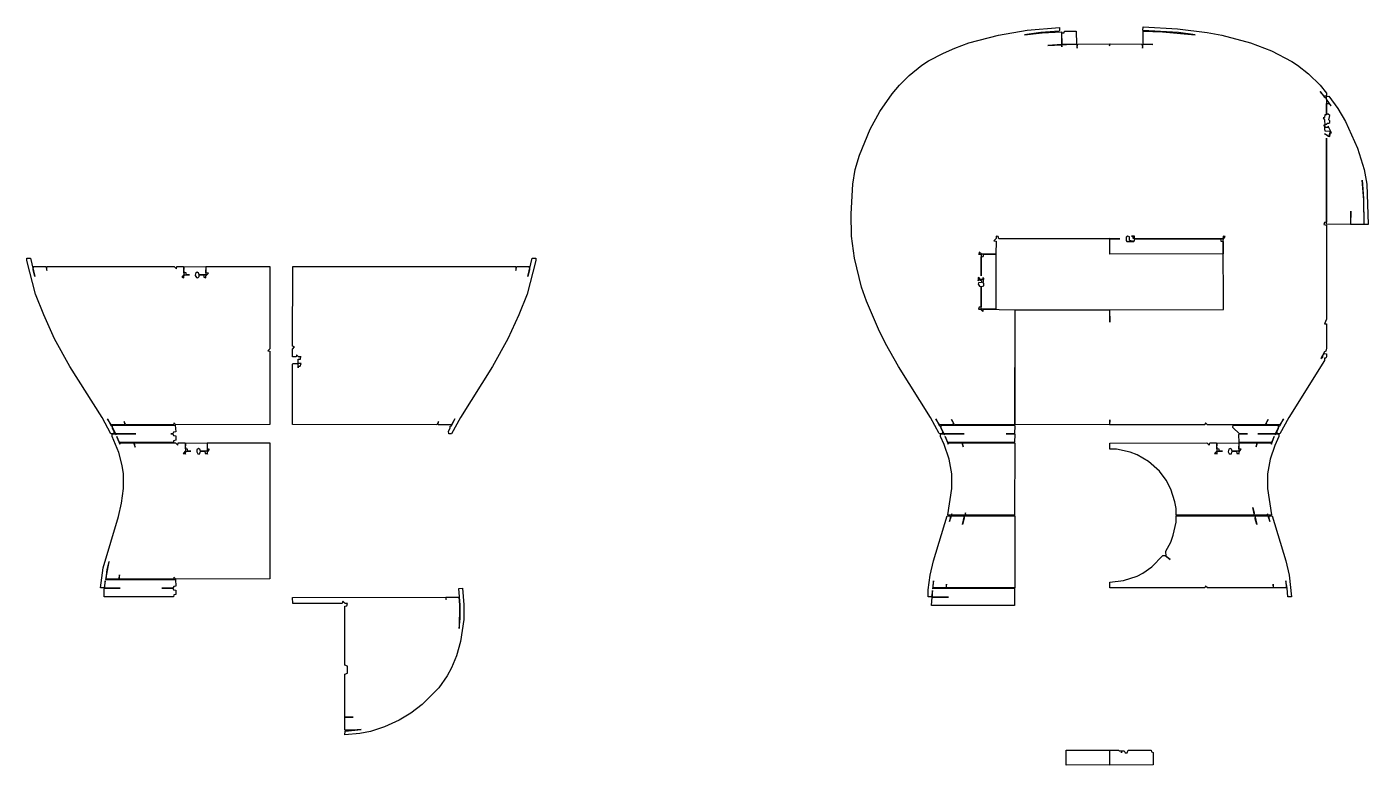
# Model space of a CAD drawing. Extents: x 125 to 734, y 95 to 997.
# Drawn here: x 125 to 734, y 662 to 997 of the extents above; entities that cross this region are included whole.
import ezdxf

# ---------------------------------------------------------------- set-up
doc = ezdxf.new("R2010")
doc.units = 0

msp = doc.modelspace()

# ---------------------------------------------------------------- linework, layer by layer
at = {"layer": 'CONTROL_CAVITY'}
for p, q in [((124.8, 892.3), (126.49, 892.3)), ((124.8, 891.2), (124.8, 892.3)), ((128.69, 875.88), (124.8, 891.2)), ((126.49, 892.3), (128.44, 883.84)), ((355.77, 891.2), (351.87, 875.88)), ((352.13, 883.84), (354.08, 892.3)), ((354.08, 892.3), (355.77, 892.3)), ((355.77, 892.3), (355.77, 891.2)), ((127.68, 887.05), (127.76, 888.41)), ((128.44, 883.84), (127.68, 887.05)), ((127.76, 888.41), (133.35, 888.41)), ((133.35, 888.41), (133.86, 886.71)), ((133.86, 886.71), (133.86, 888.41)), ((133.86, 888.41), (191.6, 888.41)), ((191.6, 888.41), (192.7, 887.39)), ((192.7, 887.39), (192.87, 888.41)), ((192.87, 888.41), (195.92, 888.41)), ((196.09, 884.6), (195.16, 883.58)), ((195.16, 883.58), (196.09, 883.33)), ((195.92, 888.41), (196.09, 884.6)), ((196.09, 885.61), (196.26, 888.32)), ((197.1, 885.53), (196.09, 885.61)), ((196.09, 884.26), (196.43, 884.6)), ((196.09, 883.33), (196.09, 884.26)), ((196.26, 888.32), (205.99, 888.41)), ((196.43, 884.6), (198.63, 884.6)), ((197.27, 884.6), (197.1, 885.53)), ((198.63, 884.6), (197.27, 884.6)), ((201.42, 885.27), (201.25, 884.43)), ((201.25, 884.43), (201.76, 883.41)), ((202.1, 885.87), (201.42, 885.27)), ((201.76, 883.41), (202.44, 883.33)), ((202.78, 885.53), (202.1, 885.87)), ((202.44, 883.33), (202.95, 883.84)), ((203.03, 884.6), (202.78, 885.53)), ((202.95, 883.84), (203.03, 884.6)), ((205.99, 884.6), (203.03, 884.6)), ((203.03, 884.6), (205.06, 884.6)), ((205.06, 884.6), (205.15, 883.58)), ((205.15, 883.58), (206.08, 883.33)), ((205.99, 888.41), (205.99, 884.6)), ((206.08, 885.61), (206.25, 888.41)), ((207.18, 885.36), (206.08, 885.61)), ((206.08, 884.26), (207.18, 885.36)), ((206.08, 883.33), (206.08, 884.26)), ((206.25, 888.41), (235.03, 888.41)), ((235.03, 888.41), (235.12, 851.15)), ((245.36, 852.25), (245.53, 888.41)), ((245.53, 888.41), (346.71, 888.41)), ((346.71, 888.41), (346.71, 886.71)), ((346.71, 886.71), (347.22, 888.41)), ((347.22, 888.41), (352.81, 888.41)), ((352.89, 887.05), (352.13, 883.84)), ((352.81, 888.41), (352.89, 887.05)), ((132.5, 866.48), (128.69, 875.88)), ((351.87, 875.88), (348.06, 866.48)), ((137.41, 855.64), (132.5, 866.48)), ((348.06, 866.48), (343.15, 855.64)), ((144.36, 843.03), (137.41, 855.64)), ((343.15, 855.64), (336.21, 843.03)), ((235.12, 851.15), (234.19, 850.22)), ((234.19, 850.22), (235.12, 849.97)), ((235.12, 849.97), (235.12, 816.69)), ((246.3, 852), (245.36, 852.25)), ((245.36, 850.98), (246.3, 852)), ((245.36, 847.51), (245.36, 850.98)), ((246.97, 847.43), (245.36, 847.51)), ((247.23, 848.44), (246.97, 847.43)), ((248.16, 847.43), (247.23, 848.44)), ((247.99, 846.33), (249, 846.41)), ((247.99, 844.72), (247.99, 846.33)), ((249.26, 847.43), (248.16, 847.43)), ((249, 847.34), (249.26, 847.43)), ((249, 846.41), (249, 847.34)), ((158.92, 820), (144.36, 843.03)), ((245.36, 844.13), (245.53, 844.38)), ((245.36, 816.69), (245.36, 844.13)), ((245.53, 844.38), (247.82, 844.38)), ((247.82, 844.38), (247.99, 842.43)), ((248.24, 844.38), (247.99, 844.72)), ((247.99, 843.2), (248.92, 843.28)), ((247.99, 842.43), (247.99, 843.2)), ((249.26, 844.38), (248.24, 844.38)), ((248.92, 843.28), (249.26, 844.38)), ((336.21, 843.03), (321.65, 820)), ((162.98, 812.55), (158.92, 820)), ((163.07, 816.61), (161.46, 819.32)), ((161.46, 819.32), (163.07, 816.1)), ((169.08, 816.61), (163.07, 816.61)), ((163.07, 816.1), (163.58, 815.93)), ((163.58, 815.93), (163.58, 815.17)), ((169.76, 816.61), (168.99, 818.05)), ((168.99, 818.05), (169.08, 816.61)), ((191.35, 816.61), (169.76, 816.61)), ((191.52, 817.46), (191.35, 816.61)), ((192.45, 816.61), (191.52, 817.46)), ((235.12, 816.69), (192.45, 816.61)), ((310.81, 816.61), (245.36, 816.69)), ((311.57, 818.05), (310.81, 816.61)), ((311.49, 816.61), (311.57, 818.05)), ((317.5, 816.61), (311.49, 816.61)), ((316.99, 815.93), (317.5, 816.1)), ((316.99, 815.17), (316.99, 815.93)), ((317.5, 816.1), (319.11, 819.32)), ((319.11, 819.32), (317.5, 816.61)), ((321.65, 820), (317.58, 812.55)), ((164.25, 812.55), (162.98, 812.55)), ((163.58, 815.17), (164.34, 813.73)), ((164.34, 813.73), (164.25, 812.55)), ((316.23, 813.73), (316.99, 815.17)), ((316.31, 812.55), (316.23, 813.73)), ((317.58, 812.55), (316.31, 812.55))]:
    msp.add_line(p, q, dxfattribs=at)
at = {"layer": 'JACK_ROUTE'}
for p, q in [((539.67, 815.34), (539.75, 816.44)), ((539.75, 816.44), (573.19, 816.36)), ((573.19, 816.36), (573.11, 812.55)), ((539.5, 812.38), (540.94, 812.46)), ((539.5, 811.36), (539.5, 812.38)), ((541.19, 807.72), (539.5, 811.36)), ((541.19, 812.55), (539.67, 815.34)), ((540.94, 812.46), (541.27, 812.04)), ((550.25, 812.55), (541.19, 812.55)), ((541.27, 812.04), (541.36, 812.46)), ((541.36, 812.46), (550.25, 812.55)), ((542.8, 808.57), (541.53, 811.28)), ((541.53, 811.28), (542.97, 807.89)), ((573.11, 812.55), (569.21, 812.55)), ((569.21, 812.55), (573.19, 812.38)), ((573.19, 812.38), (573.11, 808.57)), ((543.39, 801.03), (541.19, 807.72)), ((573.11, 808.57), (542.8, 808.57)), ((542.97, 807.89), (543.14, 808.4)), ((543.14, 808.4), (549.15, 808.4)), ((549.15, 808.4), (549.74, 806.7)), ((549.74, 806.7), (549.66, 808.4)), ((549.66, 808.4), (573.19, 808.31)), ((573.19, 808.31), (573.11, 775.63)), ((544.58, 794.34), (543.39, 801.03)), ((544.66, 787.74), (544.58, 794.34)), ((542.8, 775.72), (544.66, 787.74)), ((536.28, 754.97), (542.46, 775.38)), ((542.46, 775.38), (543.98, 775.29)), ((544.24, 775.63), (542.8, 775.72)), ((543.56, 772.67), (544.49, 775.38)), ((543.98, 775.29), (543.56, 772.67)), ((544.58, 776.22), (544.24, 775.63)), ((544.49, 775.38), (550.16, 775.38)), ((544.66, 775.63), (544.58, 776.22)), ((550.5, 775.63), (544.66, 775.63)), ((549.49, 771.31), (550.42, 775.38)), ((550.25, 774.19), (549.49, 771.31)), ((550.16, 775.38), (550.25, 774.19)), ((550.42, 775.38), (573.19, 775.29)), ((550.84, 776.73), (550.5, 775.63)), ((550.93, 775.63), (550.84, 776.73)), ((573.11, 775.63), (550.93, 775.63)), ((573.19, 775.29), (573.19, 742.7)), ((534.84, 748.37), (536.28, 754.97)), ((533.91, 741.68), (534.84, 748.37)), ((536.28, 745.83), (535.86, 742.19)), ((536.19, 742.61), (536.28, 745.83)), ((542.12, 744.3), (541.87, 742.61)), ((542.12, 742.61), (542.12, 744.3)), ((573.19, 742.7), (542.12, 742.61)), ((533.82, 738.63), (533.91, 741.68)), ((535.43, 738.63), (533.82, 738.63)), ((535.35, 734.65), (535.69, 738.46)), ((535.77, 741.43), (535.43, 738.63)), ((535.69, 738.46), (543.14, 738.46)), ((535.77, 738.55), (535.77, 741.43)), ((543.14, 738.46), (535.77, 738.55)), ((535.86, 742.19), (536.11, 742.44)), ((536.11, 742.44), (573.11, 742.44)), ((541.87, 742.61), (536.19, 742.61)), ((573.11, 742.44), (573.11, 734.57)), ((573.11, 734.57), (535.35, 734.65))]:
    msp.add_line(p, q, dxfattribs=at)
at = {"layer": 'NECK_POCKET'}
for p, q in [((163.66, 816.36), (192.19, 816.44)), ((163.66, 815.34), (163.66, 816.36)), ((192.19, 816.44), (192.36, 813.39)), ((163.49, 812.38), (164.93, 812.46)), ((163.49, 811.36), (163.49, 812.38)), ((166.54, 803.99), (163.49, 811.36)), ((165.18, 812.55), (163.66, 815.34)), ((164.93, 812.46), (165.27, 812.04)), ((174.24, 812.46), (165.18, 812.55)), ((165.27, 812.04), (165.35, 812.46)), ((165.35, 812.46), (174.24, 812.46)), ((165.69, 811.28), (165.61, 811.02)), ((165.61, 811.02), (166.96, 807.89)), ((166.88, 808.57), (165.69, 811.28)), ((191.01, 812.55), (190.08, 812.55)), ((190.08, 812.55), (191.01, 812.46)), ((191.43, 813.22), (191.01, 812.55)), ((191.01, 812.46), (191.43, 811.7)), ((192.36, 813.39), (191.43, 813.22)), ((191.43, 811.7), (192.36, 811.61)), ((192.36, 811.61), (192.36, 809.58)), ((168.06, 798.15), (166.54, 803.99)), ((191.35, 808.57), (166.88, 808.57)), ((166.96, 807.89), (167.13, 808.4)), ((167.13, 808.4), (173.23, 808.4)), ((173.23, 808.4), (173.91, 806.45)), ((173.91, 806.45), (173.74, 808.4)), ((173.74, 808.4), (192.28, 808.4)), ((191.43, 809.41), (191.35, 808.57)), ((192.36, 809.58), (191.43, 809.41)), ((192.28, 808.4), (193.29, 807.38)), ((193.29, 807.38), (193.55, 808.4)), ((193.55, 808.4), (196.6, 808.4)), ((196.77, 804.76), (195.75, 803.66)), ((195.75, 803.66), (196.68, 803.57)), ((196.6, 808.4), (196.77, 804.76)), ((196.68, 803.57), (196.77, 803.32)), ((196.77, 805.69), (196.93, 808.31)), ((197.7, 805.6), (196.77, 805.69)), ((196.77, 803.32), (197.02, 804.59)), ((196.93, 808.31), (206.67, 808.4)), ((197.02, 804.59), (199.22, 804.59)), ((197.87, 804.59), (197.7, 805.6)), ((199.22, 804.59), (197.87, 804.59)), ((202.01, 805.26), (201.93, 804.42)), ((201.93, 804.42), (202.35, 803.4)), ((202.69, 805.86), (202.01, 805.26)), ((203.37, 805.52), (202.69, 805.86)), ((203.03, 803.32), (203.54, 803.83)), ((203.62, 804.59), (203.37, 805.52)), ((203.54, 803.83), (203.62, 804.59)), ((206.59, 804.59), (203.62, 804.59)), ((203.62, 804.59), (205.66, 804.59)), ((205.66, 804.59), (205.74, 803.66)), ((205.74, 803.66), (206.67, 803.57)), ((206.67, 808.4), (206.59, 804.59)), ((206.67, 803.57), (206.76, 803.32)), ((206.76, 805.69), (206.84, 808.4)), ((207.77, 805.43), (206.76, 805.69)), ((206.76, 804.33), (207.77, 805.43)), ((206.76, 803.32), (206.76, 804.33)), ((206.84, 808.4), (235.03, 808.4)), ((235.03, 808.4), (235.12, 746.68)), ((168.66, 794.34), (168.06, 798.15)), ((202.35, 803.4), (203.03, 803.32)), ((168.74, 787.74), (168.66, 794.34)), ((167.81, 781.05), (168.74, 787.74)), ((166.37, 775.04), (167.81, 781.05)), ((159.51, 751.67), (166.37, 775.04)), ((158.16, 742.61), (159.51, 751.67)), ((162.05, 754.63), (160.44, 746.42)), ((160.87, 746.59), (161.21, 750.99)), ((161.21, 750.99), (162.22, 754.46)), ((162.22, 754.46), (162.05, 754.63)), ((160.36, 745.83), (159.85, 742.61)), ((160.27, 742.53), (160.36, 745.83)), ((160.44, 746.42), (192.28, 746.42)), ((166.45, 746.59), (160.87, 746.59)), ((166.88, 748.54), (166.45, 746.59)), ((166.79, 746.59), (166.88, 748.54)), ((191.35, 746.59), (166.79, 746.59)), ((191.52, 743.29), (191.01, 742.53)), ((191.52, 747.52), (191.35, 746.59)), ((192.45, 746.59), (191.52, 747.52)), ((192.36, 743.46), (191.52, 743.29)), ((192.28, 746.42), (192.36, 743.46)), ((235.12, 746.68), (192.45, 746.59)), ((159.85, 742.61), (158.16, 742.61)), ((159.85, 742.1), (160.1, 742.44)), ((159.85, 738.63), (159.85, 742.1)), ((191.35, 738.63), (159.85, 738.63)), ((160.1, 742.44), (167.13, 742.44)), ((167.13, 742.44), (160.27, 742.53)), ((191.01, 742.53), (186.1, 742.44)), ((186.1, 742.44), (191.01, 742.44)), ((191.01, 742.44), (191.43, 741.68)), ((191.52, 739.48), (191.35, 738.63)), ((191.43, 741.68), (192.36, 741.6)), ((192.36, 739.56), (191.52, 739.48)), ((192.36, 741.6), (192.36, 739.56)), ((245.36, 738.29), (314.88, 738.46)), ((245.45, 735.58), (245.36, 738.29)), ((314.88, 738.46), (315.04, 737.28)), ((315.04, 737.28), (315.13, 738.46)), ((315.13, 738.46), (320.8, 738.46)), ((320.8, 738.46), (321.23, 734.82)), ((320.89, 742.36), (322.5, 742.44)), ((321.39, 734.82), (320.89, 742.36)), ((322.5, 742.44), (323.17, 734.91)), ((267.97, 735.5), (245.45, 735.58)), ((268.22, 736.52), (267.97, 735.5)), ((269.24, 735.5), (268.22, 736.52)), ((269.07, 734.4), (270, 734.48)), ((269.07, 707.56), (269.07, 734.4)), ((270.26, 735.5), (269.24, 735.5)), ((270, 734.48), (270.26, 735.5)), ((321.23, 734.82), (320.97, 724.24)), ((321.39, 728.73), (321.39, 734.82)), ((323.17, 734.91), (323.17, 728.22)), ((320.97, 724.24), (321.39, 728.73)), ((323.17, 728.22), (321.65, 718.23)), ((321.65, 718.23), (319.79, 711.79)), ((270.26, 707.05), (269.07, 707.56)), ((270.26, 703.92), (270.26, 707.05)), ((317.58, 706.29), (315.64, 702.73)), ((319.79, 711.79), (317.58, 706.29)), ((269.07, 703.5), (270.26, 703.92)), ((269.07, 683.94), (269.07, 703.5)), ((315.64, 702.73), (311.74, 697.31)), ((311.74, 697.31), (304.29, 689.78)), ((304.29, 689.78), (299.04, 685.72)), ((269.07, 683.77), (272.88, 684.02)), ((272.88, 684.02), (269.07, 683.94)), ((269.07, 678.01), (269.07, 683.77)), ((293.79, 682.58), (287.19, 679.62)), ((299.04, 685.72), (293.79, 682.58)), ((272.8, 678.01), (269.07, 678.01)), ((269.16, 675.98), (269.24, 677.67)), ((275.93, 676.49), (269.16, 675.98)), ((269.24, 677.67), (276.52, 678.43)), ((276.52, 678.43), (272.8, 678.01)), ((280.75, 677.5), (275.93, 676.49)), ((287.19, 679.62), (280.75, 677.5))]:
    msp.add_line(p, q, dxfattribs=at)
at = {"layer": 'PICKGUARD'}
for p, q in [((552.37, 989.92), (565.83, 993.48)), ((565.83, 993.48), (578.78, 995.68)), ((584.96, 994.58), (577.51, 993.56)), ((577.51, 993.56), (585.64, 994.49)), ((578.78, 995.68), (593.43, 996.87)), ((593.26, 995.17), (584.96, 994.58)), ((585.64, 994.49), (594.44, 995)), ((593.51, 995.6), (593.26, 995.17)), ((593.43, 996.87), (593.51, 995.6)), ((594.44, 995), (594.53, 989.16)), ((594.53, 994.41), (595.55, 994.49)), ((594.53, 989.25), (594.53, 994.41)), ((595.55, 994.49), (595.71, 995.17)), ((595.71, 995.17), (601.05, 995.26)), ((601.05, 995.26), (601.13, 989.41)), ((631.27, 995.51), (631.44, 997.2)), ((647.53, 994.58), (631.27, 995.51)), ((631.44, 997.2), (647.02, 996.36)), ((631.44, 989.41), (631.44, 995.26)), ((631.44, 995.26), (640.16, 995)), ((640.16, 995), (654.98, 993.56)), ((647.02, 996.36), (660.48, 994.66)), ((654.98, 993.56), (647.53, 994.58)), ((660.48, 994.66), (667.09, 993.39)), ((667.09, 993.39), (680.13, 989.92)), ((540.77, 985.27), (546.02, 987.55)), ((546.02, 987.55), (552.37, 989.92)), ((594.53, 989.16), (588.18, 988.74)), ((588.18, 988.74), (594.44, 989.08)), ((594.44, 989.08), (594.53, 988.14)), ((596.48, 989.16), (594.53, 989.25)), ((594.53, 988.14), (594.61, 989.16)), ((594.61, 989.16), (596.48, 989.16)), ((601.13, 989.41), (596.65, 989.25)), ((596.65, 989.25), (601.22, 989.33)), ((601.22, 989.33), (601.47, 987.47)), ((601.47, 987.47), (601.56, 989.25)), ((601.56, 989.25), (601.9, 989.41)), ((601.9, 989.41), (616.12, 989.5)), ((616.12, 989.5), (616.2, 988.57)), ((616.2, 988.57), (616.46, 989.5)), ((616.46, 989.5), (630.68, 989.41)), ((630.68, 989.41), (631.02, 989.25)), ((631.02, 989.25), (631.11, 987.47)), ((631.11, 987.47), (631.44, 989.33)), ((635.85, 989.25), (631.44, 989.41)), ((631.44, 989.33), (635.85, 989.25)), ((680.13, 989.92), (689.61, 986.28)), ((689.61, 986.28), (698.84, 981.46)), ((530.94, 979.76), (534.08, 981.71)), ((534.08, 981.71), (540.77, 985.27)), ((698.84, 981.46), (701.55, 979.76)), ((520.78, 970.7), (525.19, 975.19)), ((525.19, 975.19), (530.94, 979.76)), ((701.55, 979.76), (706.54, 975.87)), ((706.54, 975.87), (711.79, 970.7)), ((517.57, 966.81), (520.78, 970.7)), ((711.79, 970.7), (714.67, 967.15)), ((511.89, 958.77), (517.57, 966.81)), ((713.57, 965.71), (711.71, 967.82)), ((711.71, 967.82), (713.57, 965.37)), ((714.67, 965.79), (713.57, 965.71)), ((713.57, 965.37), (714.5, 964.86)), ((714.5, 964.86), (714.67, 964.01)), ((714.67, 967.15), (714.67, 965.79)), ((714.67, 965.62), (715.77, 965.71)), ((714.67, 964.35), (714.67, 965.62)), ((716.7, 961.31), (714.67, 964.35)), ((714.67, 964.01), (714.67, 957.33)), ((714.67, 962.41), (715.77, 962.49)), ((714.67, 957.58), (714.67, 962.41)), ((715.77, 965.71), (719.75, 960.12)), ((715.77, 962.49), (716.7, 961.31)), ((507.58, 950.72), (511.89, 958.77)), ((713.66, 956.06), (713.06, 955.97)), ((713.06, 955.97), (713.66, 955.04)), ((713.82, 957.24), (713.66, 956.06)), ((714.67, 957.33), (713.82, 957.24)), ((715.43, 957.5), (714.67, 957.58)), ((716.11, 956.99), (715.43, 957.5)), ((715.77, 954.96), (716.11, 956.99)), ((719.75, 960.12), (723.22, 954.28)), ((502.67, 938.95), (507.58, 950.72)), ((713.91, 952.58), (713.23, 952.5)), ((713.23, 952.5), (713.91, 952.25)), ((713.66, 955.04), (713.91, 952.58)), ((713.91, 952.25), (713.66, 950.72)), ((713.66, 950.72), (713.91, 950.04)), ((713.91, 952.92), (714.84, 953.01)), ((713.91, 951.57), (713.91, 952.92)), ((715.35, 951.48), (713.91, 951.57)), ((713.91, 950.04), (716.11, 949.79)), ((714.84, 953.01), (714.93, 953.43)), ((714.93, 953.43), (715.69, 953.43)), ((715.43, 952.16), (715.35, 951.48)), ((716.96, 949.03), (715.43, 952.16)), ((715.69, 953.43), (716.11, 953.77)), ((716.11, 954.62), (715.77, 954.96)), ((716.11, 953.77), (716.11, 954.62)), ((716.11, 949.79), (716.11, 948.01)), ((723.22, 954.28), (728.73, 942.17)), ((715.01, 947.93), (713.74, 948.61)), ((713.74, 948.61), (715.09, 947.93)), ((714.67, 907.63), (714.67, 946.74)), ((714.67, 946.74), (714.67, 908.56)), ((716.11, 948.01), (715.01, 947.93)), ((715.09, 947.93), (715.18, 947.59)), ((715.18, 947.59), (716.11, 947.42)), ((716.11, 948.94), (716.96, 949.03)), ((716.11, 947.42), (716.11, 948.94)), ((500.8, 932.52), (502.67, 938.95)), ((728.73, 942.17), (731.69, 932.52)), ((499.7, 925.83), (500.8, 932.52)), ((731.69, 932.52), (732.87, 925.83)), ((498.94, 912.37), (499.7, 925.83)), ((731.6, 918.55), (730.76, 927.61)), ((730.76, 927.61), (731.44, 919.31)), ((732.87, 925.83), (733.55, 907.54)), ((731.44, 919.31), (731.6, 907.54)), ((725.68, 913.55), (725.59, 907.46)), ((725.68, 907.54), (725.68, 913.55)), ((731.77, 907.54), (731.6, 918.55)), ((499.03, 902.29), (498.94, 912.37)), ((713.74, 908.47), (713.49, 907.46)), ((713.49, 907.46), (714.67, 907.2)), ((714.67, 908.56), (713.74, 908.47)), ((725.59, 907.46), (714.67, 907.63)), ((714.67, 907.2), (714.67, 864.62)), ((731.6, 907.54), (725.68, 907.54)), ((733.55, 907.54), (731.77, 907.54)), ((500.46, 892.3), (499.03, 902.29)), ((564.73, 901.19), (563.71, 900.09)), ((565.66, 902.04), (564.73, 902.21)), ((564.73, 902.21), (564.73, 901.19)), ((565.91, 901.02), (565.66, 902.04)), ((616.12, 901.02), (565.91, 901.02)), ((616.29, 901.36), (616.12, 901.02)), ((616.37, 901.02), (616.29, 901.36)), ((616.29, 900.94), (620.86, 901.02)), ((620.86, 901.02), (616.37, 901.02)), ((624.5, 902.29), (623.65, 901.78)), ((623.65, 901.78), (623.65, 900.26)), ((625.18, 901.87), (624.5, 902.29)), ((625.26, 900.18), (625.18, 901.87)), ((627.46, 902.29), (626.19, 902.29)), ((626.19, 902.29), (626.7, 902.29)), ((626.7, 902.29), (626.79, 901.36)), ((626.79, 901.36), (627.46, 901.11)), ((627.46, 901.11), (627.21, 899.84)), ((627.55, 901.02), (627.46, 902.29)), ((667.6, 901.02), (627.55, 901.02)), ((627.55, 900.18), (627.63, 901.02)), ((627.63, 901.02), (666.67, 901.02)), ((666.67, 901.02), (666.75, 900.01)), ((667.68, 902.21), (667.6, 901.02)), ((668.7, 902.04), (667.68, 902.21)), ((667.68, 900.68), (668.7, 902.04)), ((558.04, 894), (556.94, 894.93)), ((556.94, 894.93), (556.94, 894.08)), ((563.71, 900.09), (564.73, 899.92)), ((564.73, 899.92), (564.64, 894)), ((616.37, 894.08), (616.29, 900.94)), ((623.65, 900.26), (623.99, 899.84)), ((623.99, 899.84), (627.21, 899.84)), ((627.21, 899.84), (625.26, 900.18)), ((627.21, 899.84), (627.55, 900.18)), ((666.75, 900.01), (667.68, 899.84)), ((667.85, 868.93), (667.68, 900.68)), ((667.68, 899.84), (667.68, 894.16)), ((503.68, 879.09), (500.46, 892.3)), ((556.94, 894.08), (556.68, 894)), ((556.68, 894), (557.87, 893.83)), ((557.87, 893.83), (557.87, 884.17)), ((557.87, 892.89), (558.88, 892.98)), ((557.87, 884.17), (557.87, 892.89)), ((564.64, 894), (558.04, 894)), ((558.88, 892.98), (559.05, 894)), ((559.05, 894), (564.64, 893.91)), ((564.64, 893.91), (564.64, 869.1)), ((667.68, 894.16), (616.37, 894.08)), ((557.02, 883.33), (556.6, 883.41)), ((556.6, 883.41), (556.6, 881.89)), ((557.53, 882.57), (557.02, 883.33)), ((558.63, 883.41), (558.55, 882.57)), ((559.14, 882.99), (558.63, 883.41)), ((558.88, 880.96), (559.14, 882.99)), ((505.88, 872.74), (503.68, 879.09)), ((556.6, 881.89), (556.68, 882.4)), ((556.77, 881.04), (556.6, 880.45)), ((556.6, 880.45), (557.11, 879.52)), ((556.68, 882.4), (558.04, 882.14)), ((558.04, 881.13), (556.77, 881.04)), ((557.11, 879.52), (557.87, 879.43)), ((558.55, 882.57), (557.53, 882.57)), ((557.87, 879.43), (559.14, 879.69)), ((557.95, 869.1), (557.87, 879.43)), ((557.87, 879.43), (557.87, 870.12)), ((558.04, 882.14), (558.04, 881.13)), ((559.14, 880.87), (558.88, 880.96)), ((559.14, 879.69), (559.14, 880.87)), ((511.3, 859.96), (505.88, 872.74)), ((557.02, 870.03), (556.68, 869.02)), ((556.68, 869.02), (557.61, 869.02)), ((557.87, 870.12), (557.02, 870.03)), ((557.61, 869.02), (558.72, 868)), ((564.64, 869.1), (557.95, 869.1)), ((558.72, 868), (558.97, 869.02)), ((558.97, 869.02), (573.19, 868.76)), ((573.19, 816.69), (573.28, 868.85)), ((573.19, 868.76), (573.19, 816.69)), ((573.28, 868.85), (616.12, 868.85)), ((616.12, 868.85), (616.29, 863.18)), ((616.29, 863.18), (616.37, 868.85)), ((616.37, 868.85), (667.85, 868.93)), ((714.67, 864.62), (713.66, 862.5)), ((514.52, 853.44), (511.3, 859.96)), ((713.66, 862.5), (714.67, 862.41)), ((714.67, 862.41), (714.67, 851.41)), ((520.36, 843.03), (514.52, 853.44)), ((713.74, 849.71), (712.13, 846.75)), ((712.13, 846.75), (712.98, 847.34)), ((712.98, 848.02), (713.57, 848.95)), ((712.98, 847.34), (712.98, 848.02)), ((713.57, 848.95), (714.67, 848.87)), ((714.33, 849.97), (713.74, 849.71)), ((714.33, 846.92), (713.74, 846.92)), ((713.74, 846.92), (713.74, 845.82)), ((714.67, 851.41), (714.33, 849.97)), ((714.67, 847.43), (714.33, 846.92)), ((714.67, 848.87), (714.67, 847.43)), ((534.92, 820), (520.36, 843.03)), ((713.74, 845.82), (697.57, 820)), ((538.9, 812.63), (534.92, 820)), ((539.07, 816.61), (537.38, 819.32)), ((537.38, 819.32), (539.07, 816.1)), ((545.08, 816.61), (539.07, 816.61)), ((539.07, 816.1), (539.58, 815.93)), ((539.58, 815.93), (539.58, 815.17)), ((545.76, 816.61), (544.49, 818.98)), ((544.49, 818.98), (545.17, 817.71)), ((545.17, 817.71), (545.08, 816.61)), ((573.19, 816.69), (545.76, 816.61)), ((616.12, 816.61), (573.19, 816.69)), ((616.29, 818.81), (616.12, 816.61)), ((616.37, 816.61), (616.29, 818.81)), ((659.47, 816.61), (616.37, 816.61)), ((659.72, 817.46), (659.47, 816.61)), ((660.57, 816.61), (659.72, 817.46)), ((686.82, 816.61), (660.57, 816.61)), ((688.09, 818.98), (686.82, 816.61)), ((687.41, 817.71), (688.09, 818.98)), ((687.49, 816.61), (687.41, 817.71)), ((693.42, 816.61), (687.49, 816.61)), ((692.91, 815.93), (693.5, 816.19)), ((692.91, 815.09), (692.91, 815.93)), ((695.11, 819.32), (693.42, 816.61)), ((697.57, 820), (693.5, 812.55)), ((693.5, 816.19), (695.11, 819.32)), ((540.26, 812.55), (538.9, 812.63)), ((539.58, 815.17), (540.34, 813.73)), ((540.34, 813.73), (540.26, 812.55)), ((692.23, 813.73), (692.91, 815.09)), ((692.32, 812.55), (692.23, 813.73)), ((693.5, 812.55), (692.32, 812.55))]:
    msp.add_line(p, q, dxfattribs=at)
at = {"layer": 'PICKUP_ROUTE'}
for p, q in [((672.17, 815.34), (672.25, 816.44)), ((672.25, 816.44), (692.74, 816.44)), ((692.74, 816.44), (692.83, 815.34)), ((675.13, 812.55), (672.17, 815.34)), ((674.88, 812.21), (675.13, 812.46)), ((674.96, 808.57), (674.88, 812.21)), ((675.13, 812.46), (678.86, 812.55)), ((678.86, 812.55), (675.13, 812.55)), ((691.39, 812.55), (683.51, 812.55)), ((683.51, 812.55), (691.22, 812.46)), ((689.61, 807.89), (690.96, 811.28)), ((690.96, 811.28), (689.69, 808.57)), ((691.22, 812.46), (691.3, 812.04)), ((693, 811.36), (691.22, 807.3)), ((691.3, 812.04), (691.64, 812.46)), ((692.83, 815.34), (691.39, 812.55)), ((691.64, 812.46), (693, 812.38)), ((693, 812.38), (693, 811.36)), ((616.29, 808.31), (660.4, 808.4)), ((616.37, 805.6), (616.29, 808.31)), ((619.34, 805.52), (616.37, 805.6)), ((625.52, 804.25), (619.34, 805.52)), ((628.65, 802.98), (625.52, 804.25)), ((660.4, 808.4), (661.42, 807.38)), ((661.42, 807.38), (661.67, 808.4)), ((661.67, 808.4), (664.72, 808.4)), ((664.89, 804.67), (663.87, 803.66)), ((663.87, 803.66), (664.8, 803.57)), ((664.72, 808.4), (664.89, 804.67)), ((664.8, 803.57), (664.89, 803.32)), ((664.89, 805.69), (665.06, 808.31)), ((665.9, 805.52), (664.89, 805.69)), ((664.89, 803.32), (665.14, 804.59)), ((665.06, 808.31), (674.79, 808.4)), ((665.14, 804.59), (667.43, 804.59)), ((665.99, 804.59), (665.9, 805.52)), ((667.43, 804.59), (665.99, 804.59)), ((670.39, 805.6), (670.05, 804.42)), ((670.05, 804.42), (670.48, 803.4)), ((670.9, 805.86), (670.39, 805.6)), ((671.49, 805.6), (670.9, 805.86)), ((671.83, 804.59), (671.49, 805.6)), ((671.49, 803.49), (671.83, 804.59)), ((674.79, 804.59), (671.83, 804.59)), ((671.83, 804.59), (673.86, 804.59)), ((673.86, 804.59), (673.95, 803.66)), ((673.95, 803.66), (674.79, 803.57)), ((674.79, 808.4), (674.79, 804.59)), ((674.79, 803.57), (674.88, 803.32)), ((674.88, 805.69), (675.05, 808.4)), ((675.98, 805.52), (674.88, 805.69)), ((674.88, 803.32), (674.96, 804.42)), ((689.69, 808.57), (674.96, 808.57)), ((674.96, 804.42), (675.98, 805.52)), ((675.05, 808.4), (682.84, 808.4)), ((682.84, 808.4), (682.75, 806.7)), ((682.75, 806.7), (683.34, 808.4)), ((683.34, 808.4), (689.44, 808.4)), ((691.22, 807.3), (689.1, 801.03)), ((689.44, 808.4), (689.61, 807.89)), ((633.9, 799.93), (628.65, 802.98)), ((638.81, 795.53), (633.9, 799.93)), ((670.48, 803.4), (671.49, 803.49)), ((689.1, 801.03), (687.92, 794.34)), ((641.86, 791.46), (638.81, 795.53)), ((643.97, 787.48), (641.86, 791.46)), ((687.92, 794.34), (687.83, 787.74)), ((645.84, 781.64), (643.97, 787.48)), ((687.83, 787.74), (689.69, 775.72)), ((646.35, 778.59), (645.84, 781.64)), ((646.43, 775.63), (646.35, 778.59)), ((646.35, 772.41), (646.43, 775.38)), ((681.65, 775.63), (646.43, 775.63)), ((646.43, 775.38), (682.16, 775.38)), ((681.99, 775.63), (681.23, 779.1)), ((681.23, 779.1), (681.74, 776.73)), ((681.74, 776.73), (681.65, 775.63)), ((687.83, 775.63), (681.99, 775.63)), ((682.16, 775.38), (683.01, 771.31)), ((682.33, 774.02), (682.41, 775.38)), ((683.01, 771.31), (682.33, 774.02)), ((682.41, 775.38), (688, 775.38)), ((687.92, 776.22), (687.83, 775.63)), ((688.26, 775.63), (687.92, 776.22)), ((688, 775.38), (688.85, 772.67)), ((689.69, 775.72), (688.26, 775.63)), ((688.51, 775.29), (690.03, 775.38)), ((688.85, 772.67), (688.51, 775.29)), ((690.03, 775.38), (696.21, 754.97)), ((645.08, 766.49), (646.35, 772.41)), ((641.69, 759.29), (643.97, 763.44)), ((643.97, 763.44), (645.08, 766.49)), ((635.42, 752.18), (640.33, 757.26)), ((640.33, 757.26), (641.43, 757.26)), ((641.43, 757.26), (643.72, 755.57)), ((641.94, 756.92), (641.69, 759.29)), ((643.72, 755.57), (641.94, 756.92)), ((696.21, 754.97), (697.65, 748.37)), ((628.65, 747.95), (631.27, 749.3)), ((631.27, 749.3), (635.42, 752.18)), ((616.29, 745.24), (622.47, 745.91)), ((616.37, 742.61), (616.29, 745.24)), ((622.47, 745.91), (628.65, 747.95)), ((659.72, 743.46), (659.47, 742.61)), ((660.57, 742.61), (659.72, 743.46)), ((690.63, 742.61), (690.37, 744.3)), ((690.37, 744.3), (690.37, 742.61)), ((696.81, 742.53), (696.21, 745.83)), ((696.21, 745.83), (696.3, 742.61)), ((697.65, 748.37), (698.75, 738.63)), ((659.47, 742.61), (616.37, 742.61)), ((690.37, 742.61), (660.57, 742.61)), ((696.3, 742.61), (690.63, 742.61)), ((697.06, 738.63), (696.81, 742.53)), ((698.75, 738.63), (697.06, 738.63))]:
    msp.add_line(p, q, dxfattribs=at)
at = {"layer": 'SMALL_FEATURE'}
for p, q in [((596.48, 668.95), (616.12, 669.04)), ((596.56, 662.18), (596.48, 668.95)), ((616.12, 669.04), (616.2, 662.26)), ((616.29, 668.95), (620.44, 669.04)), ((616.37, 662.18), (616.29, 668.95)), ((620.44, 669.04), (620.52, 668.7)), ((620.52, 668.7), (621.54, 668.7)), ((621.54, 668.7), (621.62, 667.85)), ((621.62, 667.85), (621.79, 668.7)), ((621.79, 668.7), (622.81, 668.7)), ((622.81, 668.7), (623.32, 667.85)), ((623.32, 667.85), (624.16, 667.85)), ((624.16, 667.85), (624.59, 669.04)), ((624.59, 669.04), (635.08, 669.04)), ((635.08, 669.04), (635.17, 668.19)), ((635.17, 668.19), (636.02, 667.94)), ((636.02, 667.94), (636.02, 662.26)), ((616.2, 662.26), (596.56, 662.18)), ((636.02, 662.26), (616.37, 662.18))]:
    msp.add_line(p, q, dxfattribs=at)

doc.saveas('drawing.dxf')
